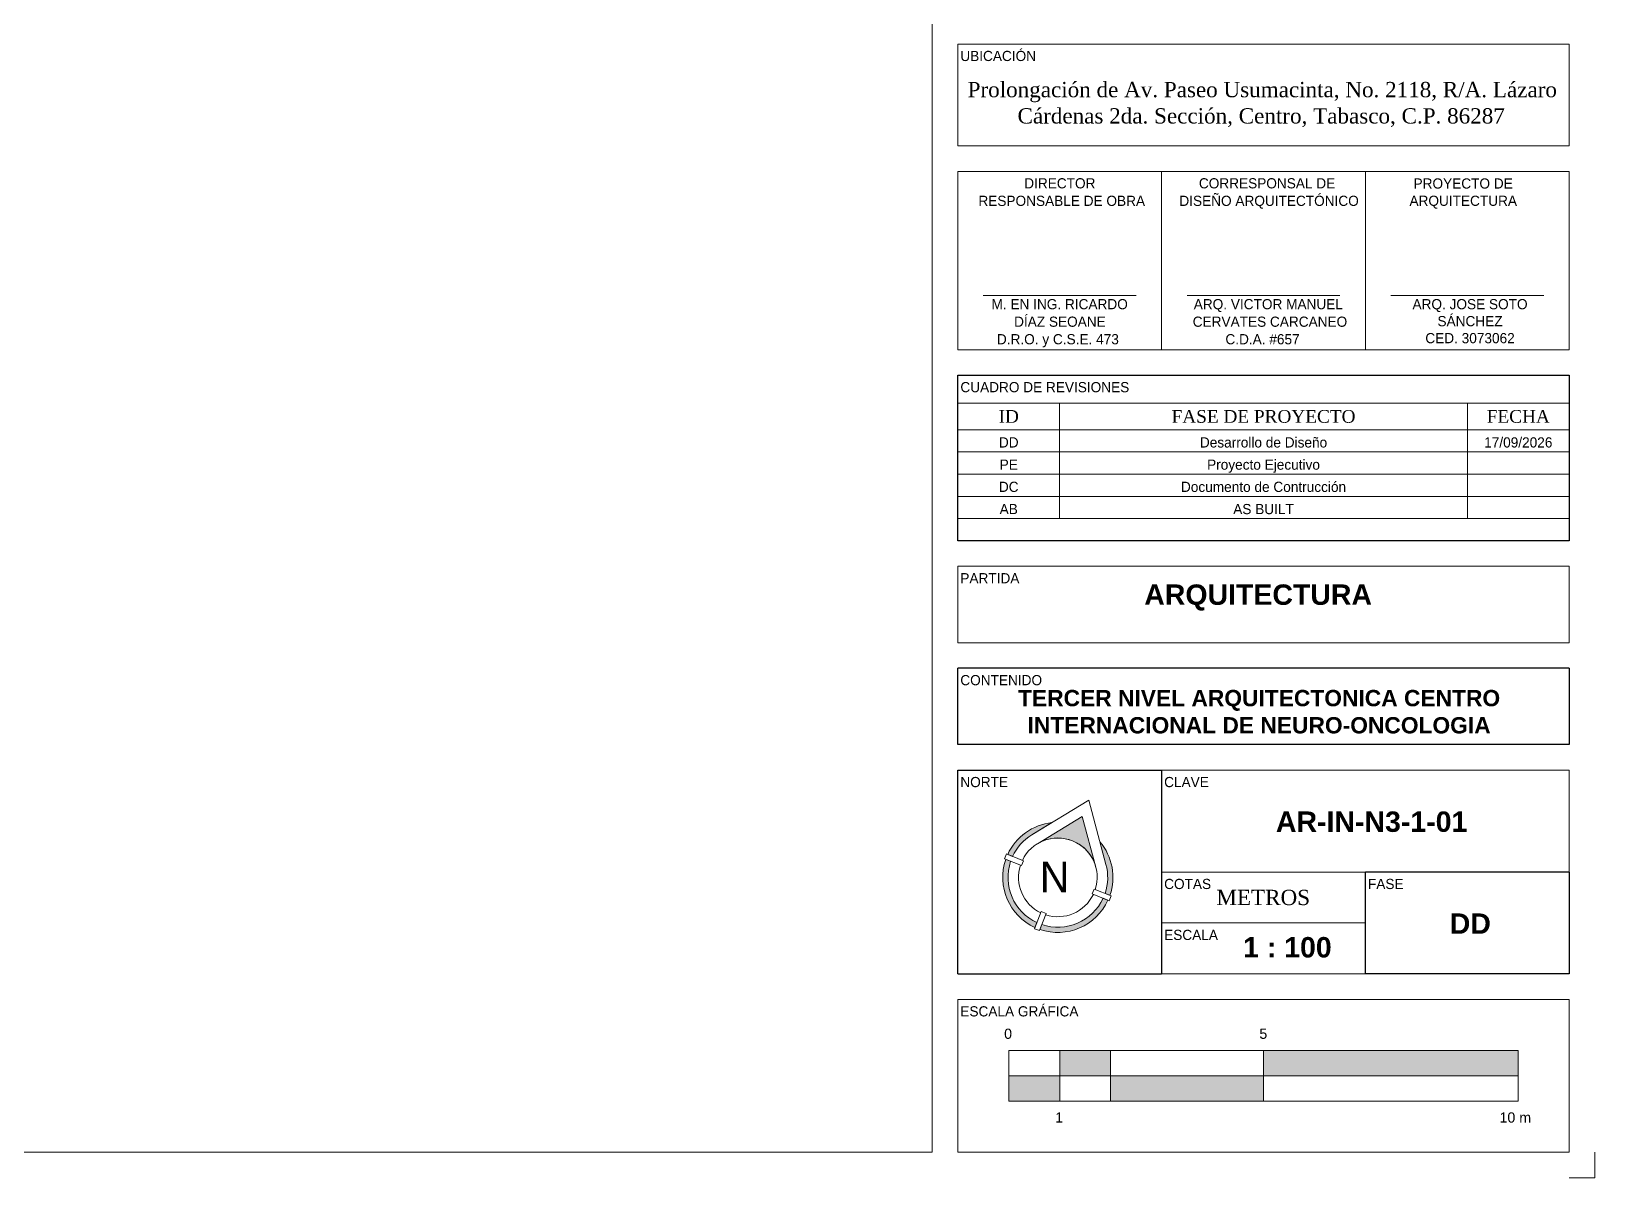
# Model space of a CAD drawing. Header units: metres. Extents: x -22 to 564, y 0 to 143.
# Drawn here: x 333.4 to 364.08, y 9.48 to 31.98 of the extents above; entities that cross this region are included whole.
import ezdxf

# ---------------------------------------------------------------- set-up
doc = ezdxf.new("R2010")
doc.units = ezdxf.units.M
for name, color, linetype, lineweight in [('XREF PIE 1.100$0$A-ANNO-NOTE', 7, 'Continuous', 9), ('XREF PIE 1.100$0$A-DETL-THIN', 7, 'Continuous', 9), ('XREF PIE 1.100$0$G-ANNO-SCHD', 7, 'Continuous', 9), ('XREF PIE 1.100$0$G-ANNO-TTLB', 7, 'Continuous', 9)]:
    doc.layers.add(name, color=color, linetype=linetype, lineweight=lineweight)
doc.layers.add('XREF PIE 1.100$0$TEXTO', color=7, linetype='Continuous')
doc.styles.add('XREF PIE 1.100$0$100 SERVICIOS 40', font='arialbd.ttf', dxfattribs={"height": 0.4})
doc.styles.add('XREF PIE 1.100$0$Arial_1', font='arial.ttf', dxfattribs={"height": 0.002})
doc.styles.add('XREF PIE 1.100$0$Elephant', font='ELEPHNT.TTF', dxfattribs={"height": 0.006})
doc.styles.add('XREF PIE 1.100$0$Franklin Gothic Book', font='FRABK.TTF', dxfattribs={"height": 0.002})
doc.styles.add('XREF PIE 1.100$0$Times New Roman', font='times.ttf', dxfattribs={"height": 0.003})
doc.styles.add('XREF PIE 1.100$0$Times New Roman_3', font='times.ttf', dxfattribs={"height": 0.0025})

# ---------------------------------------------------------------- blocks, each defined once
blk = doc.blocks.new('XREF PIE 1.100$0$LE_GA_ESCSALAS GRÁFICAS - ESC_ 1 a 100-1336524-PLANTA GENERAL')
at = {"layer": 'XREF PIE 1.100$0$A-ANNO-NOTE'}
for points in [[(-0.02999999999999998, 1.565081397814083e-16), (-0.03999999999999997, 1.565081397814083e-16), (-0.03999999999999997, 0.00499999999999963), (-0.02999999999999998, 0.00499999999999963)], [(0.05000000000000004, 1.565081397814083e-16), (8.459899447643693e-18, 1.565081397814083e-16), (8.459899447643693e-18, 0.00499999999999963), (0.05000000000000004, 0.00499999999999963)], [(-0.03999999999999997, -0.00499999999999974), (-0.05, -0.00499999999999974), (-0.05, 1.565081397814083e-16), (-0.03999999999999997, 1.565081397814083e-16)], [(0, 1.565081397814083e-16), (0, -0.004999999999999802), (-0.02999999999999998, -0.004999999999999802), (-0.02999999999999998, 1.565081397814083e-16)]]:
    blk.add_hatch(color=256, dxfattribs=at).paths.add_polyline_path(points)
for p, q in [((-0.05, -0.004999999999999706), (-0.05, 0.004999999999999631)), ((-0.05, 0.00499999999999963), (0.05000000000000004, 0.00499999999999963)), ((-0.02999999999999998, 0.00499999999999963), (-0.03999999999999997, 0.00499999999999963)), ((-0.03999999999999997, 0.00499999999999963), (-0.03999999999999997, 1.565081397814083e-16)), ((-0.03999999999999997, 0.00499999999999963), (-0.03999999999999997, -0.00499999999999974)), ((-0.02999999999999998, 1.565081397814083e-16), (-0.02999999999999998, 0.00499999999999963)), ((-0.02999999999999998, 0.00499999999999963), (-0.02999999999999998, -0.004999999999999771)), ((0.05000000000000004, 0.00499999999999963), (8.459899447643693e-18, 0.00499999999999963)), ((8.459899447643693e-18, 0.00499999999999963), (8.459899447643693e-18, 1.565081397814083e-16)), ((6.630251852877616e-18, 0.00499999999999963), (6.630251852877616e-18, -0.004999999999999867)), ((0.05000000000000004, 1.565081397814083e-16), (0.05000000000000004, 0.00499999999999963)), ((0.05000000000000004, -0.00500000000000003), (0.05000000000000004, 0.00499999999999963)), ((-0.03999999999999997, 1.565081397814083e-16), (-0.05, 1.565081397814083e-16)), ((-0.05, 1.565081397814083e-16), (-0.05, -0.00499999999999974)), ((-0.05, 1.871717571838201e-16), (0.05000000000000004, -1.359336396074008e-16)), ((-0.03999999999999997, -0.00499999999999974), (-0.03999999999999997, 1.565081397814083e-16)), ((-0.03999999999999997, 1.565081397814083e-16), (-0.02999999999999998, 1.565081397814083e-16)), ((0, 1.565081397814083e-16), (-0.02999999999999998, 1.565081397814083e-16)), ((-0.02999999999999998, 1.565081397814083e-16), (-0.02999999999999998, -0.004999999999999802)), ((0, -0.004999999999999802), (0, 1.565081397814083e-16)), ((8.459899447643693e-18, 1.565081397814083e-16), (0.05000000000000004, 1.565081397814083e-16)), ((-0.05, -0.00499999999999974), (-0.03999999999999997, -0.00499999999999974)), ((0.05000000000000004, -0.00500000000000003), (-0.04999999999999999, -0.004999999999999706)), ((-0.02999999999999998, -0.004999999999999802), (0, -0.004999999999999802))]:
    blk.add_line(p, q, dxfattribs=at)
at = {"layer": 'XREF PIE 1.100$0$A-ANNO-NOTE', "char_height": 0.002, "attachment_point": 1, "style": 'XREF PIE 1.100$0$Arial_1'}
for s, insert, width in [('0', (-0.05090077869846426, 0.009257206871612873), 0.00192405), ('5', (-0.0008196995142351707, 0.009257206871612873), 0.00192405), ('1', (-0.04088677869846424, -0.007176581871612904), 0.00192405), ('10 m', (0.04630531428667543, -0.007176581871612872), 0.007696200000000002)]:
    blk.add_mtext(s, dxfattribs=dict(at, insert=insert, width=width))
blk = doc.blocks.new('*U7')
at = {"layer": 'XREF PIE 1.100$0$G-ANNO-TTLB'}
h = blk.add_hatch(color=256, dxfattribs=at)
edge = h.paths.add_edge_path()
edge.add_line((0.01553678146702081, 0.01007034670902462), (0.01515430493919123, 0.009112872152930912))
edge.add_arc((0.01963885951964722, 0.01895135951964553), 0.01081235697940516, 160.9544771982439, 245.4956719246867, ccw=False)
edge.add_line((0.009418375222706, 0.02247964014709995), (0.01037584977879968, 0.02209716361927042))
edge.add_arc((0.01963885951964722, 0.01895135951964553), 0.009782608695652341, 161.2420358712812, 245.2081132516498)
edge = h.paths.add_edge_path()
edge.add_line((0.02851987233026815, 0.01484928146701923), (0.02947734688636183, 0.01446680493918971))
edge.add_arc((0.01963885951964722, 0.01895135951964552), 0.01081235697940511, 250.954477198244, 335.4956719246877, ccw=False)
edge.add_line((0.01611057889219292, 0.008730875222704298), (0.01649305542002244, 0.009688349778798004))
edge.add_arc((0.01963885951964722, 0.01895135951964553), 0.009782608695652244, 251.2420358712816, 335.2081132516504)
edge = h.paths.add_edge_path()
edge.add_arc((0.01963885951964722, 0.01895135951964554), 0.01081235697940511, -19.045522801755226, 40.30373750406761, ccw=False)
edge.add_line((0.02985934381658845, 0.01542307889219136), (0.02890186926049471, 0.01580555542002089))
edge.add_arc((0.01963885951964722, 0.01895135951964553), 0.009782608695652287, 341.2420358712824, 375.0949722073096)
edge.add_line((0.02908392406475158, 0.02149894438203265), (0.0278846455530154, 0.02594521940829085))
edge = h.paths.add_edge_path()
edge.add_arc((0.01963885951964717, 0.01895135951964554), 0.009782608695652287, 121.3551769156216, 155.2081132516492)
edge.add_line((0.0107578467090263, 0.02305343757227206), (0.009800372152932668, 0.0234359141001016))
edge.add_arc((0.01963885951964722, 0.01895135951964553), 0.01081235697940513, 96.14641161886362, 155.4956719246866, ccw=False)
edge.add_line((0.01848118602104803, 0.0297015621000964), (0.0145485599791263, 0.02730529772147733))
edge = h.paths.add_edge_path()
edge.add_line((0.02441382114747997, 0.03090478393216629), (0.02709548942367696, 0.02096261072679319))
edge.add_arc((0.01963885951964717, 0.01895135951964547), 0.007723112128146547, 15.09497220730959, 121.355176915622)
edge.add_line((0.0156202019876569, 0.02554657388951269), (0.02441382114747997, 0.03090478393216629))
at = {"layer": 'XREF PIE 1.100$0$A-ANNO-NOTE'}
for p, q in [((0.02568714424823526, 0.03409236377550498), (0.01454855997912635, 0.02730529772147719)), ((0.02568714424823526, 0.03409236377550497), (0.02908392406475141, 0.0214989443820327)), ((0.02441382114747997, 0.03090478393216629), (0.0156202019876569, 0.02554657388951269)), ((0.02441382114747986, 0.03090478393216615), (0.01562020198765707, 0.02554657388951265)), ((0.02709548942367696, 0.02096261072679319), (0.02441382114747997, 0.03090478393216629)), ((0.02441382114747981, 0.03090478393216615), (0.02709548942367679, 0.02096261072679329)), ((0.0145485599791263, 0.02730529772147733), (0.01848118602104803, 0.0297015621000964)), ((0.0278846455530154, 0.02594521940829085), (0.02908392406475158, 0.02149894438203265)), ((0.009164834732584337, 0.02258092042207825), (0.00954683166281095, 0.0235371943750799)), ((0.01250796847227814, 0.02124545915400601), (0.009164834732584337, 0.02258092042207827)), ((0.01037584977879968, 0.02209716361927042), (0.009418375222706, 0.02247964014709995)), ((0.009546831662810895, 0.0235371943750799), (0.01288996540250464, 0.02220173310700765)), ((0.009800372152932668, 0.0234359141001016), (0.0107578467090263, 0.02305343757227206)), ((0.0128899654025047, 0.02220173310700765), (0.01250796847227809, 0.02124545915400601)), ((0.0267697505670163, 0.01665725988528521), (0.02638775363678969, 0.01570098593228356)), ((0.02638775363678975, 0.01570098593228356), (0.02973088737648349, 0.01436552466421134)), ((0.03011288430671016, 0.01532179861721299), (0.02676975056701636, 0.01665725988528521)), ((0.02890186926049471, 0.01580555542002089), (0.02985934381658845, 0.01542307889219136)), ((0.02947734688636183, 0.01446680493918971), (0.02851987233026815, 0.01484928146701923)), ((0.02973088737648349, 0.01436552466421134), (0.03011288430671016, 0.01532179861721299)), ((0.01505939836949777, 0.008875287310265316), (0.01639485963757004, 0.01221842104995909)), ((0.01515430493919123, 0.009112872152930912), (0.01553678146702081, 0.01007034670902462)), ((0.01735113359057161, 0.01183642411973249), (0.01601567232249934, 0.00849329038003871)), ((0.01649305542002244, 0.009688349778798004), (0.01611057889219292, 0.008730875222704298)), ((0.01639485963757004, 0.01221842104995909), (0.01735113359057167, 0.01183642411973248)), ((0.01601567232249934, 0.00849329038003871), (0.01505939836949771, 0.008875287310265323))]:
    blk.add_line(p, q, dxfattribs=at)
for centre, radius, start, end in [((0.01963885951964722, 0.01895135951964553), 0.01081235697940513, 96.14641161886316, 155.4956719246862), ((0.01963885951964717, 0.01895135951964554), 0.009782608695652287, 121.3551769156216, 155.2081132516492), ((0.01963885951964722, 0.01895135951964561), 0.007723112128146348, 68.2250745614663, 154.4025208321916), ((0.01963885951964717, 0.01895135951964547), 0.007723112128146547, 15.09497220730959, 121.355176915622), ((0.01963885951964717, 0.01895135951964557), 0.007723112128146436, 342.04762829074, 68.2250745614661), ((0.01963885951964722, 0.01895135951964554), 0.01081235697940511, 340.9544771982445, 40.30373750406726), ((0.01963885951964722, 0.01895135951964553), 0.01081235697940516, 160.9544771982436, 245.4956719246863), ((0.01963885951964722, 0.01895135951964553), 0.009782608695652341, 161.2420358712812, 245.2081132516498), ((0.01963885951964722, 0.01895135951964553), 0.009782608695652287, 341.2420358712824, 15.0949722073096), ((0.01963885951964722, 0.01895135951964561), 0.007723112128146453, 162.0476282907397, 244.4025208321907), ((0.01963885951964717, 0.0189513595196457), 0.00772311212814642, 252.0476282907397, 334.4025208321904), ((0.01963885951964722, 0.01895135951964552), 0.01081235697940511, 250.9544771982437, 335.4956719246874), ((0.01963885951964722, 0.01895135951964553), 0.009782608695652244, 251.2420358712816, 335.2081132516504)]:
    blk.add_arc(centre, radius, start, end, dxfattribs=at)
at = {"layer": 'XREF PIE 1.100$0$G-ANNO-TTLB', "lineweight": 20}
for q in [(0.03696887352998601, 0.03999999999999995), (0.04000000000000153, 0.03703385441804129)]:
    blk.add_line((0.04000000000000153, 0.03999999999999995), q, dxfattribs=at)
blk = doc.blocks.new('XREF PIE 1.100$0$ZUM-TB-XX-PP_PIE DE PLANO - ZUM_TB_PP_XX__PIE DE PLANO 90x60cm-1443826-PLANTA BAJA GENERAL')
at = {"layer": 'XREF PIE 1.100$0$G-ANNO-TTLB', "lineweight": 20}
for q in [(0.3017999999999994, 0.5950000000000057), (-0.4631999999999999, 0.005000000000007099)]:
    blk.add_line((0.3017999999999985, 0.00500000000000589), q, dxfattribs=at)
at = {"layer": 'XREF PIE 1.100$0$G-ANNO-TTLB', "lineweight": 13}
for p, q in [((0.3067999999999989, 0.222500000000006), (0.4268000000000003, 0.222500000000006)), ((0.3067999999999988, 0.202500000000006), (0.3067999999999989, 0.222500000000006)), ((0.4268000000000003, 0.202500000000006), (0.4268000000000003, 0.222500000000006)), ((0.3067999999999988, 0.202500000000006), (0.4268000000000003, 0.202500000000006)), ((0.3067857411890013, 0.1975000000000062), (0.3067857411890013, 0.1625000000000061)), ((0.4268000000000003, 0.197500000000006), (0.3067857411890013, 0.1975000000000062)), ((0.3468000000000003, 0.162500000000006), (0.3468000000000003, 0.1975000000000061)), ((0.3868000000000003, 0.162500000000006), (0.3868000000000003, 0.1975000000000061)), ((0.4268000000000002, 0.1625000000000059), (0.4268000000000003, 0.197500000000006)), ((0.4268000000000002, 0.1625000000000059), (0.3067857411890013, 0.1625000000000061)), ((0.4268000000000002, 0.1200000000000057), (0.3067999999999986, 0.1200000000000059)), ((0.3067999999999986, 0.1050000000000059), (0.3067999999999986, 0.1200000000000059)), ((0.4268000000000002, 0.1200000000000057), (0.4268000000000002, 0.1050000000000057)), ((0.4268000000000002, 0.1050000000000057), (0.3067999999999986, 0.1050000000000059)), ((0.4268000000000002, 0.08000000000000569), (0.3468000000000001, 0.08000000000000582)), ((0.4268000000000001, 0.06000000000000569), (0.4268000000000002, 0.08000000000000569)), ((0.3868, 0.06000000000000582), (0.3468000000000001, 0.06000000000000595)), ((0.3868, 0.05000000000000579), (0.3468, 0.05000000000000591)), ((0.3868, 0.04000000000000575), (0.3468, 0.04000000000000582)), ((0.3067999999999985, 0.005000000000005883), (0.3067999999999985, 0.03500000000000589)), ((0.4268, 0.03500000000000569), (0.3067999999999985, 0.03500000000000589)), ((0.4268, 0.005000000000005693), (0.4268, 0.03500000000000569)), ((0.4268, 0.005000000000005693), (0.3067999999999985, 0.005000000000005883))]:
    blk.add_line(p, q, dxfattribs=at)
at = {"layer": 'XREF PIE 1.100$0$G-ANNO-TTLB'}
for p, q in [((0.3118000000000011, 0.1731250000000061), (0.3418000000000012, 0.173125000000006)), ((0.3817999999999995, 0.1731250000000059), (0.3517999999999995, 0.1731250000000059)), ((0.3918000000000011, 0.1731250000000059), (0.4218000000000011, 0.1731250000000058)), ((0.4317999999999974, 0.005000000000001368), (0.4317999999999973, 5.685052428816562e-15)), ((0.4318, -7.63863883365946e-17), (0.4267999999999977, -2.831383943284675e-17))]:
    blk.add_line(p, q, dxfattribs=at)
at = {"layer": 'XREF PIE 1.100$0$G-ANNO-TTLB', "lineweight": 30}
for p, q in [((0.3068142588109962, 0.1250000000000056), (0.3068142588109962, 0.1575000000000057)), ((0.3068142588109962, 0.1575000000000057), (0.4268000000000002, 0.1575000000000057)), ((0.4268000000000002, 0.1575000000000057), (0.4268000000000002, 0.1250000000000057)), ((0.4268000000000002, 0.1250000000000057), (0.3068142588109963, 0.1250000000000057)), ((0.4268000000000002, 0.1000000000000057), (0.3067999999999986, 0.1000000000000059)), ((0.3067999999999986, 0.08500000000000589), (0.3067999999999986, 0.1000000000000059)), ((0.4268000000000002, 0.1000000000000057), (0.4268000000000002, 0.08500000000000568)), ((0.4268000000000002, 0.08500000000000568), (0.3067999999999986, 0.08500000000000589)), ((0.3067999999999985, 0.04000000000000588), (0.3067999999999986, 0.08000000000000589)), ((0.3067999999999986, 0.08000000000000589), (0.3468000000000001, 0.08000000000000576)), ((0.3468000000000001, 0.08000000000000582), (0.3468, 0.04000000000000582)), ((0.4268000000000001, 0.06000000000000569), (0.3868, 0.06000000000000582)), ((0.3868, 0.04000000000000575), (0.3868, 0.06000000000000582)), ((0.4268000000000001, 0.06000000000000569), (0.4268000000000001, 0.0400000000000057)), ((0.3067999999999985, 0.04000000000000588), (0.3468, 0.04000000000000575)), ((0.4268000000000001, 0.0400000000000057), (0.3868, 0.04000000000000582))]:
    blk.add_line(p, q, dxfattribs=at)
at = {"layer": 'XREF PIE 1.100$0$G-ANNO-TTLB', "attachment_point": 1}
for s, insert, char_height, width, style in [('UBICACIÓN', (0.3073000239604095, 0.2211557608209308), 0.002, 0.0168354375, 'XREF PIE 1.100$0$Franklin Gothic Book'), ('Prolongación de Av. Paseo Usumacinta, No. 2118, R/A. Lázaro ', (0.3087339663368805, 0.2150543814292333), 0.003, 0.1412573375, 'XREF PIE 1.100$0$Times New Roman'), ('Cárdenas 2da. Sección, Centro, Tabasco, C.P. 86287 ', (0.3185235496702139, 0.2098950064292333), 0.003, 0.1181687375, 'XREF PIE 1.100$0$Times New Roman'), ('DIRECTOR ', (0.3198477954904833, 0.1961632558539362), 0.002, 0.0166751, 'XREF PIE 1.100$0$Franklin Gothic Book'), ('CORRESPONSAL DE ', (0.3541202795263794, 0.1961632558539362), 0.002, 0.03142615, 'XREF PIE 1.100$0$Franklin Gothic Book'), ('RESPONSABLE DE OBRA ', (0.3108519621571499, 0.1927236725206029), 0.002, 0.03848099999999999, 'XREF PIE 1.100$0$Franklin Gothic Book'), ('DISEÑO ARQUITECTÓNICO', (0.350283821193046, 0.1927236725206029), 0.002, 0.03976370000000001, 'XREF PIE 1.100$0$Franklin Gothic Book'), ('M. EN ING. RICARDO ', (0.3134224066570647, 0.1724424405084308), 0.002, 0.03150631875, 'XREF PIE 1.100$0$Franklin Gothic Book'), ('ARQ. VICTOR MANUEL ', (0.3531062266043453, 0.1724424405084307), 0.002, 0.03375104375, 'XREF PIE 1.100$0$Franklin Gothic Book'), ('DÍAZ SEOANE', (0.3178541774903981, 0.1690028571750975), 0.002, 0.02052320000000001, 'XREF PIE 1.100$0$Franklin Gothic Book'), ('CERVATES CARCANEO', (0.3529077891043453, 0.1690028571750974), 0.002, 0.03383121250000001, 'XREF PIE 1.100$0$Franklin Gothic Book'), ('D.R.O. y C.S.E. 473', (0.3144807399903981, 0.1655632738417641), 0.002, 0.0287004125, 'XREF PIE 1.100$0$Franklin Gothic Book'), ('C.D.A. #657', (0.3593239349376786, 0.165563273841764), 0.002, 0.01819830625, 'XREF PIE 1.100$0$Franklin Gothic Book'), ('CUADRO DE REVISIONES', (0.3073142827714067, 0.1561557608209305), 0.002, 0.03783965, 'XREF PIE 1.100$0$Franklin Gothic Book'), ('PARTIDA', (0.3073000239604092, 0.1186557608209307), 0.002, 0.01306750625, 'XREF PIE 1.100$0$Franklin Gothic Book'), ('CONTENIDO', (0.3073000239604092, 0.09865576082093072), 0.002, 0.01835864375, 'XREF PIE 1.100$0$Franklin Gothic Book'), ('NORTE', (0.3073000239604092, 0.07865576082093073), 0.002, 0.01066244375, 'XREF PIE 1.100$0$Franklin Gothic Book'), ('CLAVE', (0.3473000239604107, 0.07865576082093075), 0.002, 0.009700418749999998, 'XREF PIE 1.100$0$Franklin Gothic Book'), ('N', (0.3228923334843001, 0.06203282719784678), 0.006, 0.00905906875, 'XREF PIE 1.100$0$Elephant'), ('COTAS', (0.3473000239604107, 0.05865576082093079), 0.002, 0.0101012625, 'XREF PIE 1.100$0$Franklin Gothic Book'), ('FASE', (0.3873000239604107, 0.05865576082093066), 0.002, 0.0078565375, 'XREF PIE 1.100$0$Franklin Gothic Book'), ('METROS', (0.3575527075023855, 0.05650874173956524), 0.003, 0.02236708125, 'XREF PIE 1.100$0$Times New Roman'), ('ESCALA', (0.3473000239604107, 0.04865576082093076), 0.002, 0.01178480625, 'XREF PIE 1.100$0$Franklin Gothic Book'), ('ESCALA GRÁFICA', (0.3073000239604092, 0.03365576082093069), 0.002, 0.02589450625, 'XREF PIE 1.100$0$Franklin Gothic Book')]:
    blk.add_mtext(s, dxfattribs=dict(at, insert=insert, char_height=char_height, width=width, style=style))

msp = doc.modelspace()

# ---------------------------------------------------------------- block references
at = {"xscale": 99.99999999999999, "yscale": 99.99999999999999, "zscale": 99.99999999999999}
msp.add_blockref('*U7', (351.5820895389594, 13.4787129779892), dxfattribs=at)
at = {"layer": 'XREF PIE 1.100$0$A-ANNO-NOTE', "xscale": 99.99999999999999, "yscale": 99.99999999999999, "zscale": 99.99999999999999}
msp.add_blockref('XREF PIE 1.100$0$LE_GA_ESCSALAS GRÁFICAS - ESC_ 1 a 100-1336524-PLANTA GENERAL', (357.5820895389611, 11.47871297798914), dxfattribs=at)

# ---------------------------------------------------------------- texts
at = {"layer": 'XREF PIE 1.100$0$TEXTO', "attachment_point": 5, "style": 'XREF PIE 1.100$0$100 SERVICIOS 40'}
for s, insert, char_height, width in [('\\pxqc;ARQUITECTURA', (357.476656227818, 20.86514922139371), 0.4, 11.26477156328986), ('\\pxqc;TERCER NIVEL ARQUITECTONICA CENTRO INTERNACIONAL DE NEURO-ONCOLOGIA', (357.4955609712786, 18.62300071683335), 0.3200000000000001, 10.36875837065031), ('\\pxqc;AR-IN-N3-1-01', (359.7039691151216, 16.46359821313906), 0.4, 7.128875671342826), ('\\pxqc;DD', (361.6402951518094, 14.46636858438855), 0.4, 1.400557852851989), ('\\pxqc; 1 : 100', (357.9728391578685, 13.99886355927319), 0.4, 1.977066986355169)]:
    msp.add_mtext(s, dxfattribs=dict(at, insert=insert, char_height=char_height, width=width))

# ---------------------------------------------------------------- next in the draw order: block references
at = {"layer": 'XREF PIE 1.100$0$G-ANNO-TTLB', "xscale": 100.0000000000004, "yscale": 100.0000000000004, "zscale": 100.0000000000004}
msp.add_blockref('XREF PIE 1.100$0$ZUM-TB-XX-PP_PIE DE PLANO - ZUM_TB_PP_XX__PIE DE PLANO 90x60cm-1443826-PLANTA BAJA GENERAL', (320.9020895389615, 9.478712977988828), dxfattribs=at)

# ---------------------------------------------------------------- next in the draw order: linework, layer by layer
at = {"layer": 'XREF PIE 1.100$0$A-DETL-THIN'}
for p, q in [((353.5806679081568, 24.68015867091311), (351.5835154200613, 24.68015867091311)), ((351.5835154200613, 24.68015867091311), (351.5835154200613, 24.15891522574163)), ((361.5842468784822, 24.68015867091311), (353.5806679081568, 24.68015867091311)), ((353.5806679081568, 24.68015867091311), (353.5806679081568, 24.15891522574163)), ((363.5798704572824, 24.68015867091311), (361.5842468784822, 24.68015867091311)), ((361.5842468784822, 24.68015867091311), (361.5842468784822, 24.15891522574163)), ((363.5798704572824, 24.68015867091311), (363.5798704572824, 24.15891522574163)), ((353.5806679081568, 24.15891522574163), (351.5835154200613, 24.15891522574163)), ((351.5835154200613, 24.15891522574163), (351.5835154200613, 23.72287477619119)), ((361.5842468784822, 24.15891522574163), (353.5806679081568, 24.15891522574163)), ((353.5806679081568, 24.15891522574163), (353.5806679081568, 23.72287477619119)), ((363.5798704572824, 24.15891522574163), (361.5842468784822, 24.15891522574163)), ((361.5842468784822, 24.15891522574163), (361.5842468784822, 23.72287477619119)), ((363.5798704572824, 24.15891522574163), (363.5798704572824, 23.72287477619119)), ((353.5806679081568, 23.72287477619119), (351.5835154200613, 23.72287477619119)), ((351.5835154200613, 23.72287477619119), (351.5835154200613, 23.28683432664076)), ((361.5842468784822, 23.72287477619119), (353.5806679081568, 23.72287477619119)), ((353.5806679081568, 23.72287477619119), (353.5806679081568, 23.28683432664076)), ((363.5798704572824, 23.72287477619119), (361.5842468784822, 23.72287477619119)), ((361.5842468784822, 23.72287477619119), (361.5842468784822, 23.28683432664076)), ((363.5798704572824, 23.72287477619119), (363.5798704572824, 23.28683432664076)), ((353.5806679081568, 23.28683432664076), (351.5835154200613, 23.28683432664076)), ((351.5835154200613, 23.28683432664076), (351.5835154200613, 22.85079387709032)), ((361.5842468784822, 23.28683432664076), (353.5806679081568, 23.28683432664076)), ((353.5806679081568, 23.28683432664076), (353.5806679081568, 22.85079387709032)), ((363.5798704572824, 23.28683432664076), (361.5842468784822, 23.28683432664076)), ((361.5842468784822, 23.28683432664076), (361.5842468784822, 22.85079387709032)), ((363.5798704572824, 23.28683432664076), (363.5798704572824, 22.85079387709032)), ((353.5806679081568, 22.85079387709032), (351.5835154200613, 22.85079387709032)), ((351.5835154200613, 22.85079387709032), (351.5835154200613, 22.41475342753989)), ((361.5842468784822, 22.85079387709032), (353.5806679081568, 22.85079387709032)), ((353.5806679081568, 22.85079387709032), (353.5806679081568, 22.41475342753989)), ((363.5798704572824, 22.85079387709032), (361.5842468784822, 22.85079387709032)), ((361.5842468784822, 22.85079387709032), (361.5842468784822, 22.41475342753989)), ((363.5798704572824, 22.85079387709032), (363.5798704572824, 22.41475342753989)), ((353.5806679081568, 22.41475342753988), (351.5835154200613, 22.41475342753988)), ((361.5842468784822, 22.41475342753988), (353.5806679081568, 22.41475342753988)), ((363.5798704572824, 22.41475342753988), (361.5842468784822, 22.41475342753988))]:
    msp.add_line(p, q, dxfattribs=at)

# ---------------------------------------------------------------- next in the draw order: texts
at = {"layer": 'XREF PIE 1.100$0$G-ANNO-SCHD', "attachment_point": 2}
for s, insert, char_height, width, line_spacing_factor, style in [('FASE DE PROYECTO', (357.5824573933195, 24.54510367996225), 0.250000000000001, 4.28698608964453, 1.029792565780314, 'XREF PIE 1.100$0$Times New Roman_3'), ('FECHA', (362.5820586678824, 24.54510367996225), 0.250000000000001, 1.469823802163839, 1.029792565780314, 'XREF PIE 1.100$0$Times New Roman_3'), ('ID', (352.582091664109, 24.54510367996225), 0.250000000000001, 0.4742380216383327, 1.029792565780314, 'XREF PIE 1.100$0$Times New Roman_3'), ('DD', (352.582091664109, 24.00985060188066), 0.2000000000000008, 0.4662875942426337, 1.12812134865131, 'XREF PIE 1.100$0$Franklin Gothic Book'), ('Desarrollo de Diseño', (357.5824573933195, 24.00985060188066), 0.2000000000000008, 3.153708567512007, 1.12812134865131, 'XREF PIE 1.100$0$Franklin Gothic Book'), ('17/09/2026', (362.5820586678823, 24.00985060188066), 0.2000000000000008, 2.010551884852647, 1.12812134865131, 'XREF PIE 1.100$0$Franklin Gothic Book'), ('PE', (352.582091664109, 23.57381015233022), 0.2000000000000008, 0.3960937628512696, 1.12812134865131, 'XREF PIE 1.100$0$Franklin Gothic Book'), ('Proyecto Ejecutivo', (357.5824573933195, 23.57381015233022), 0.2000000000000008, 2.755107882111046, 1.12812134865131, 'XREF PIE 1.100$0$Franklin Gothic Book'), ('DC', (352.582091664109, 23.13776970277978), 0.2000000000000008, 0.441218368745718, 1.12812134865131, 'XREF PIE 1.100$0$Franklin Gothic Book'), ('Documento de Contrucción', (357.5824573933195, 23.13776970277978), 0.2000000000000008, 4.116366826593574, 1.12812134865131, 'XREF PIE 1.100$0$Franklin Gothic Book'), ('AB', (352.582091664109, 22.70172925322935), 0.2000000000000008, 0.4086283755997275, 1.12812134865131, 'XREF PIE 1.100$0$Franklin Gothic Book'), ('AS BUILT', (357.5824573933195, 22.70172925322935), 0.2000000000000008, 1.358752021932836, 1.12812134865131, 'XREF PIE 1.100$0$Franklin Gothic Book')]:
    msp.add_mtext(s, dxfattribs=dict(at, insert=insert, char_height=char_height, width=width, line_spacing_factor=line_spacing_factor, style=style))
at = {"layer": 'XREF PIE 1.100$0$G-ANNO-TTLB', "char_height": 0.2000000000000008, "width": 2.529050083016136, "attachment_point": 2, "style": 'XREF PIE 1.100$0$Franklin Gothic Book'}
for s, insert in [('\\pxqc;PROYECTO DE', (361.5001239624943, 29.09130503682218)), ('\\pxqc;ARQUITECTURA', (361.501645316661, 28.75223449241379)), ('ARQ. JOSE SOTO SÁNCHEZ\\PCED. 3073062 ', (361.6349753236929, 26.72295702883197))]:
    msp.add_mtext(s, dxfattribs=dict(at, insert=insert))

doc.saveas('drawing.dxf')
